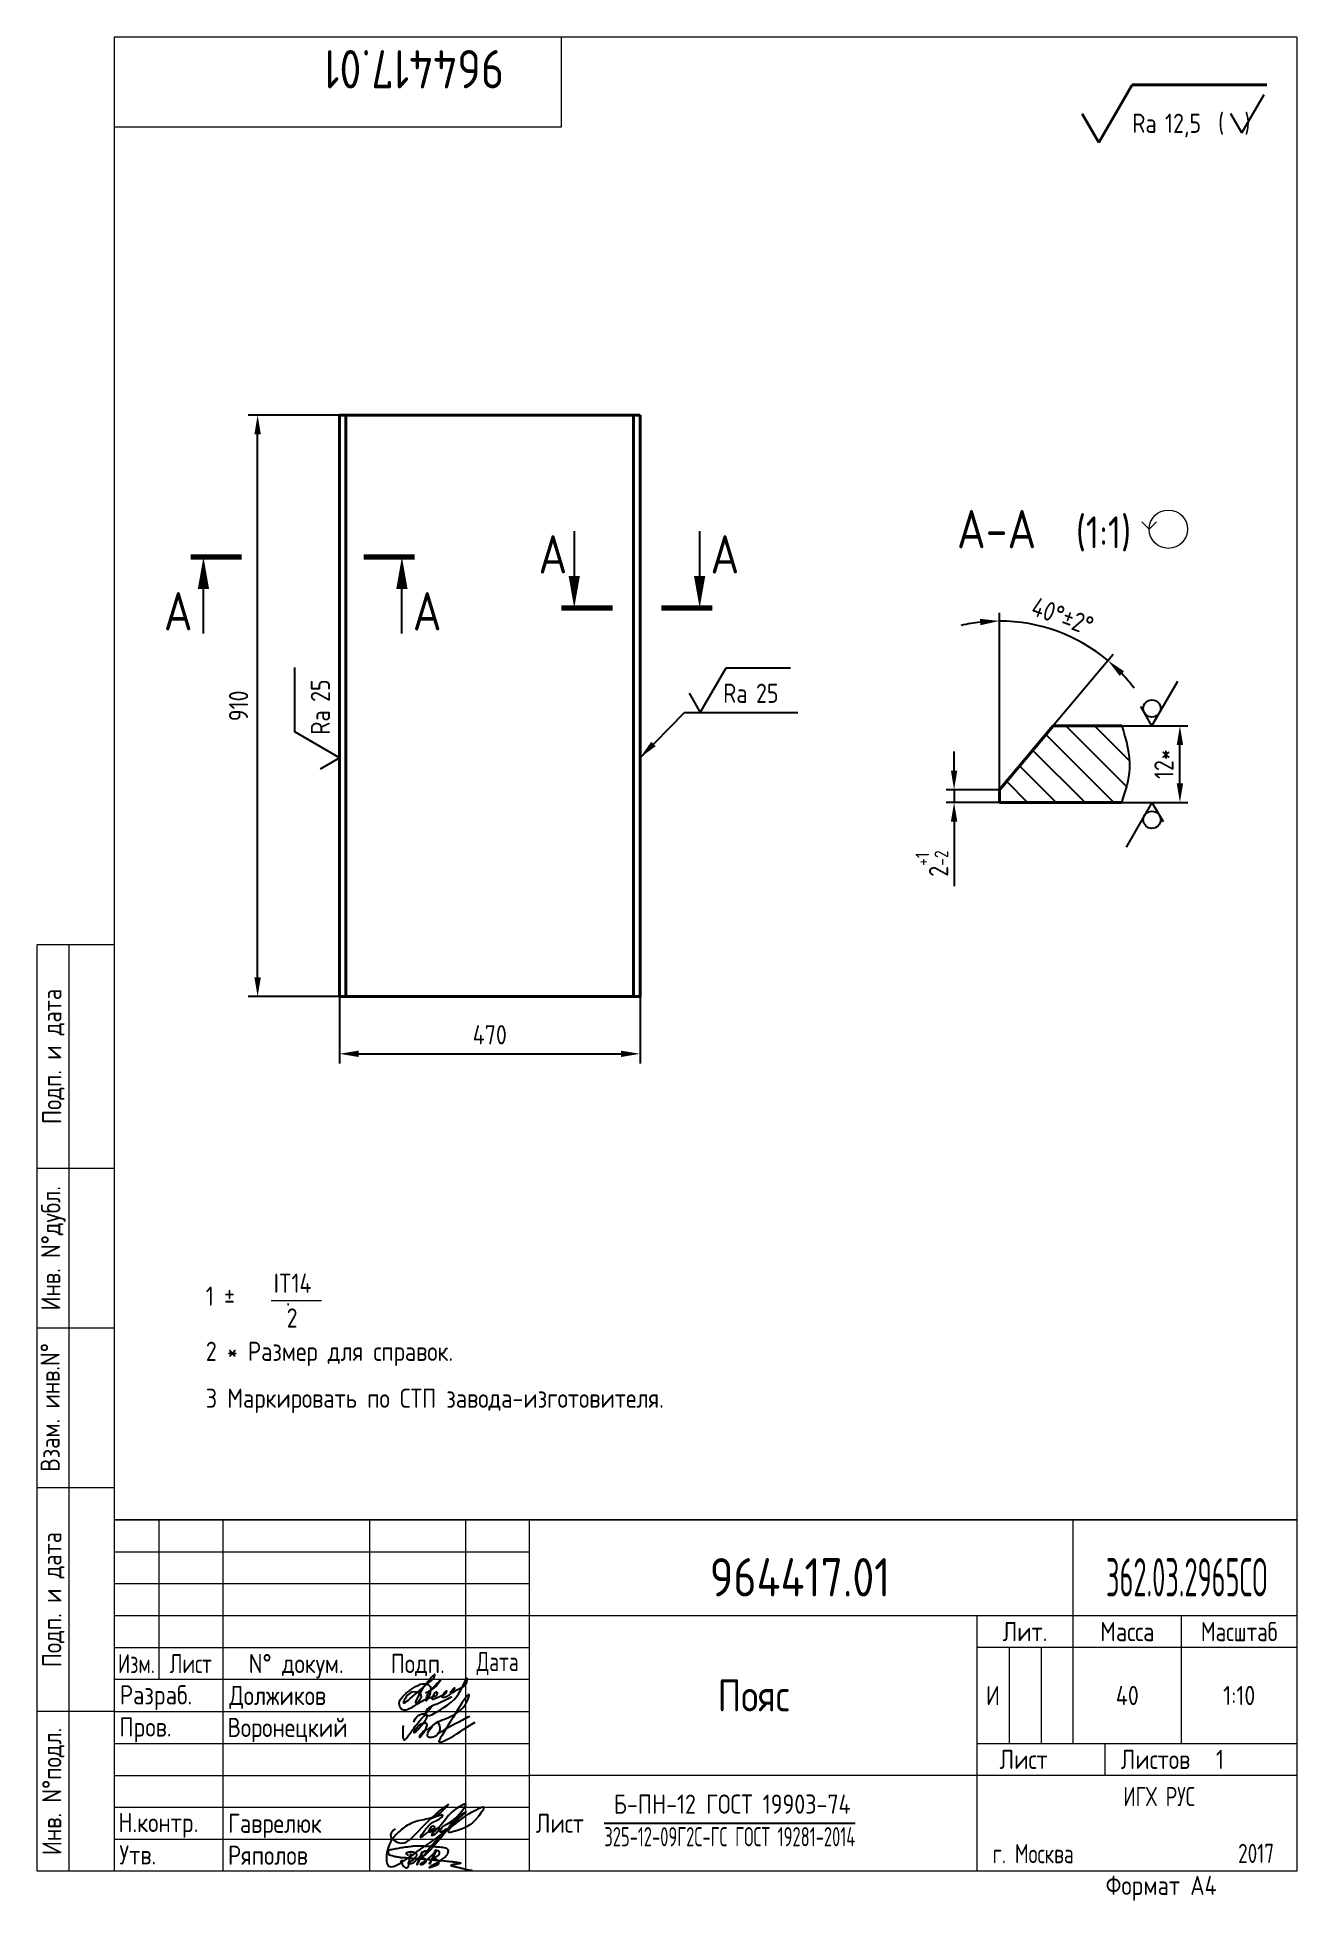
# Paper-space layout 'A4_MCad' of a CAD drawing. Header units: millimetres. Extents: x 12 to 209, y 0 to 292.
# The model-space entities are those that its viewports show. They can reach past a viewport. Long polylines and large blocks are cut down to what shows.
import ezdxf
from ezdxf.enums import TextEntityAlignment as Align

# ---------------------------------------------------------------- set-up
doc = ezdxf.new("R2010")
doc.units = ezdxf.units.MM
for name, color, linetype in [('Bord', 1, 'Continuous'), ('DIM', 7, 'Continuous'), ('HATCH', 2, 'Continuous'), ('Text', 3, 'Continuous'), ('Textb', 6, 'Continuous')]:
    doc.layers.add(name, color=color, linetype=linetype)
doc.layers.add('Cont', color=6, linetype='Continuous', lineweight=40)
doc.layers.get('Defpoints').off()
doc.styles.add('Style1', font='romans.shx', dxfattribs={"width": 0.8})
doc.dimstyles.new('Lin', dxfattribs={"dimtxt": 3, "dimasz": 3, "dimexe": 1.25, "dimexo": 0, "dimgap": 1, "dimtad": 1, "dimdec": 3, "dimtxsty": 'Style1', "dimcen": 2.5, "dimclrt": 3, "dimadec": 0, "dimazin": 0, "dimtfac": 1, "dimtdec": 3, "dimtmove": 0, "dimatfit": 3, "dimldrblk": 'DOT', "dimfxl": 1, "dimarcsym": 0})
doc.dimstyles.new('LIN10', dxfattribs={"dimscale": 10, "dimtxt": 3, "dimasz": 3, "dimexe": 1.5, "dimexo": 0, "dimgap": 1.48, "dimtad": 1, "dimdec": 0, "dimdsep": 46, "dimtxsty": 'Style1', "dimcen": 0, "dimdle": 2, "dimclrd": 256, "dimclrt": 3, "dimadec": 0, "dimazin": 0, "dimtfac": 0.666667, "dimtdec": 0, "dimtmove": 0, "dimatfit": 3, "dimfxl": 1, "dimtvp": 0.833333, "dimtolj": 1, "dimtzin": 0, "dimarcsym": 0})

# ---------------------------------------------------------------- blocks, each defined once
blk = doc.blocks.new('A4')
at = {"layer": 'Bord', "lineweight": 18}
for p, q in [((20, 55), (85, 55)), ((20, 50), (85, 50)), ((20, 45), (85, 45)), ((160, 40), (160, 25)), ((165, 40), (165, 25)), ((20, 30), (85, 30)), ((20, 25), (85, 25)), ((20, 20), (85, 20)), ((20, 15), (85, 15)), ((20, 10), (85, 10))]:
    blk.add_line(p, q, dxfattribs=at)
at = {"layer": 'Cont', "lineweight": 18}
for p, q in [((205, 292), (20, 292)), ((20, 292), (20, 5)), ((90, 278), (90, 292)), ((205, 292), (205, 5)), ((20, 278), (90, 278)), ((8, 5), (8, 150)), ((8, 150), (20, 150)), ((13, 5), (13, 150)), ((8, 115), (20, 115)), ((20, 90), (8, 90)), ((20, 65), (8, 65)), ((205, 60), (20, 60)), ((20, 60), (205, 60)), ((27, 60), (27, 35)), ((37, 60), (37, 5)), ((60, 5), (60, 60)), ((75, 60), (75, 5)), ((85, 5), (85, 60)), ((170, 60), (170, 25)), ((85, 45), (205, 45)), ((155, 5), (155, 45)), ((187, 25), (187, 45)), ((20, 40), (85, 40)), ((205, 40), (155, 40)), ((85, 35), (20, 35)), ((20, 30), (8, 30)), ((155, 25), (205, 25)), ((175, 25), (175, 20)), ((205, 20), (85, 20)), ((20, 5), (8, 5)), ((205, 5), (20, 5))]:
    blk.add_line(p, q, dxfattribs=at)
at = {"layer": 'Text', "lineweight": 18, "style": 'Style1', "width": 0.8}
for s, p in [('Подп. и дата', (10.5, 132.5)), ('Инв. N%%dдубл.', (10.5, 102.5)), ('Взам. инв.N%%d ', (10, 78.38)), ('Подп. и дата', (10.5, 47.5)), ('Инв. N%%dподл.', (10.5, 17.5))]:
    blk.add_text(s, height=3, rotation=90, dxfattribs=at).set_placement(p, align=Align.MIDDLE)
at = {"layer": 'Text', "lineweight": 18, "style": 'Style1'}
for s, width, p in [('Лит.', 0.8, (162.5, 42.5)), ('Масса', 0.8, (178.5, 42.5)), ('Масштаб', 0.75, (196, 42.5)), ('Изм.', 0.7, (23.5, 37.5)), ('Лист', 0.7, (32, 37.5)), ('N%%d докум.', 0.8, (48.5, 37.5)), ('Подп.', 0.8, (67.5, 37.5)), ('Лист', 0.8, (162.27, 22.5)), ('Листов', 0.8, (182.9, 22.5))]:
    blk.add_text(s, height=3, dxfattribs=dict(at, width=width)).set_placement(p, align=Align.MIDDLE_CENTER)
at = {"layer": 'Text', "lineweight": 18, "style": 'Style1', "width": 0.7}
for s, p in [('Дата', (80, 37.5)), ('ИГХ РУС', (183.49, 16.69))]:
    blk.add_text(s, height=3, dxfattribs=at).set_placement(p, align=Align.MIDDLE)
at = {"layer": 'Text', "lineweight": 18, "style": 'Style1'}
for s, width, p in [('Разpаб.', 0.8, (20.92, 31.1)), ('Пpов.', 0.8, (20.84, 26.08)), ('Н.контp.', 0.8, (20.67, 11.13)), ('Утв.', 0.8, (20.84, 6.06)), ('г. Москва', 0.7, (157.44, 6.25)), ('Фоpмат А4', 0.8, (175.11, 1.29))]:
    blk.add_text(s, height=3, dxfattribs=dict(at, width=width)).set_placement(p)
for tag, p, width in [('ФИО', (39, 31), 0.8), ('ФИО', (39, 26), 0.8), ('ГОСТ_СОРТАМЕНТА', (98.19, 14), 0.8), ('ФИО', (39, 11), 0.8), ('ФИО', (39, 6), 0.8), ('200', (192.85, 6.29), 0.7)]:
    blk.add_attdef(tag, p, '', height=3, dxfattribs=dict(at, width=width))
at = {"layer": 'Text', "lineweight": 18, "style": 'Style1', "width": 0.8}
for tag, p in [('И', (157.49, 32.5)), ('700', (178.5, 32.5)), ('1:20', (196, 32.5))]:
    blk.add_attdef(tag, text='', height=3, dxfattribs=at).set_placement(p, align=Align.MIDDLE)
blk.add_attdef('Сборочный_чертеж', text='', height=3, dxfattribs=at).set_placement((120, 21.3), align=Align.CENTER)
for tag, p in [('1', (171.12, 22.5)), ('2', (193, 22.5))]:
    blk.add_attdef(tag, text='', height=3, dxfattribs=at).set_placement(p, align=Align.MIDDLE_CENTER)
blk.add_attdef('ЛИСТ', text='', height=3, dxfattribs=at).set_placement((85.99, 12.5), align=Align.MIDDLE_LEFT)
at = {"layer": 'Text', "lineweight": 18, "style": 'Style1', "width": 0.7}
blk.add_attdef('%%OГОСТ_ТЕХ._ТРЕБОВАНИЙ', text='', height=3, dxfattribs=at).set_placement((98.19, 8), align=Align.BOTTOM_LEFT)
at = {"layer": 'Textb', "lineweight": 18, "style": 'Style1', "width": 0.8}
blk.add_attdef('1234567', (81, 290), '', height=6, rotation=180, dxfattribs=at)
blk.add_attdef('1234567', (123.4, 48), '', height=6, dxfattribs=at)
for tag, height, p in [('123ХЯ', 6, (183.62, 48)), ('НАИМЕНОВАНИЕ', 5, (120, 30))]:
    blk.add_attdef(tag, text='', height=height, dxfattribs=at).set_placement(p, align=Align.CENTER)
blk = doc.blocks.new('A$C314368CF')
at = {"layer": 'Text'}
for q in [(7.18, 6), (1.98, 3)]:
    blk.add_line((3.72, 0), q, dxfattribs=at)
at = {"layer": 'Text', "style": 'Style1', "width": 0.8}
blk.add_text('(  )', height=3, dxfattribs=at).set_placement((0, 0))
blk = doc.blocks.new('sherISO_18')
at = {"layer": 'Cont'}
for p, q in [((-30.94, -16.46), (-25.74, -7.46)), ((-25.74, -7.46), (-4.67, -7.46)), ((-30.94, -16.46), (-33.54, -11.96))]:
    blk.add_line(p, q, dxfattribs=at)
blk.add_blockref('A$C314368CF', (-12.3, -14.96))
at = {"layer": 'Textb', "style": 'Style1', "width": 0.8}
blk.add_text('Ra', height=3, dxfattribs=at).set_placement((-25.74, -14.96))
blk.add_attdef('12,5', (-20.6, -14.96), '', height=3, dxfattribs=at)
blk = doc.blocks.new('A$C63F45750')
at = {"layer": 'Text'}
for points, knots in [([(3.17, 2.37), (3.12, 2.38), (3.04, 2.41), (2.94, 2.5), (2.85, 2.57), (2.79, 2.69), (2.87, 2.77), (2.99, 2.84), (3.16, 2.89), (3.36, 2.93), (3.6, 2.95), (3.82, 2.92), (4.05, 2.87), (4.25, 2.78), (4.45, 2.63), (4.46, 2.42), (4.38, 2.26), (4.28, 2.1), (4.17, 1.94), (4.03, 1.78), (3.89, 1.62), (3.75, 1.52), (3.63, 1.43), (3.49, 1.36), (3.35, 1.3), (3.24, 1.25), (3.16, 1.21), (3.12, 1.15), (3.19, 1.1), (3.27, 1.09), (3.4, 1.07), (3.55, 1.07), (3.72, 1.12), (3.92, 1.19), (4.1, 1.34), (4.26, 1.51), (4.44, 1.65), (4.59, 1.81), (4.74, 1.93), (4.84, 2.04), (4.93, 2.14), (5.07, 2.29), (5.19, 2.53), (5.28, 2.68), (5.35, 2.96), (5.23, 2.66), (5.2, 2.44), (5.04, 2.09), (4.95, 1.81), (4.86, 1.57), (4.75, 1.31), (4.67, 1.12), (4.46, 0.78), (4.62, 1.17), (4.71, 1.45), (4.88, 1.74), (5.01, 2), (5.08, 2.19), (5.19, 2.4), (5.32, 2.58), (5.4, 2.75), (5.52, 2.89), (5.65, 3.04), (5.85, 3.1), (6.02, 3.03), (6.08, 2.87), (6.03, 2.7), (5.9, 2.51), (5.7, 2.37), (5.55, 2.23), (5.4, 2.17), (5.31, 2.12), (5.12, 2.09), (5.35, 2.07), (5.48, 2), (5.64, 1.93), (5.75, 1.8), (5.85, 1.67), (5.89, 1.54), (5.89, 1.37), (5.8, 1.2), (5.63, 1.06), (5.41, 0.94), (5.23, 0.86), (5.02, 0.92), (5.13, 1.1), (5.28, 1.16), (5.44, 1.27), (5.61, 1.36), (5.74, 1.46), (5.86, 1.53), (5.95, 1.61), (6.05, 1.69), (6.15, 1.77), (6.28, 1.87), (6.46, 2.02), (6.65, 2.19), (6.83, 2.37), (6.98, 2.49), (7.11, 2.61), (7.2, 2.74), (7.32, 2.84), (7.42, 2.97), (7.48, 3.08), (7.48, 3.27), (7.34, 3.08), (7.28, 2.94), (7.18, 2.69), (7.1, 2.46), (7, 2.22), (6.93, 1.98), (6.83, 1.78), (6.73, 1.55), (6.67, 1.34), (6.6, 1.14), (6.56, 1.03), (6.39, 0.99), (6.62, 1.33), (6.75, 1.54), (6.93, 1.87), (7.05, 2.08), (7.18, 2.32), (7.33, 2.6), (7.47, 2.89), (7.6, 3.07), (7.79, 3.18), (7.95, 3.01), (8, 2.81), (7.99, 2.62), (7.94, 2.46), (7.83, 2.33), (7.69, 2.22), (7.53, 2.11), (7.37, 2.03), (7.21, 1.99), (7.11, 1.97), (6.89, 1.98), (7.07, 1.94), (7.15, 1.9), (7.27, 1.88), (7.39, 1.84), (7.52, 1.81), (7.62, 1.72), (7.7, 1.62), (7.78, 1.51), (7.83, 1.39), (7.87, 1.26), (7.88, 1.13), (7.86, 0.99), (7.75, 0.88), (7.6, 0.77), (7.4, 0.73), (7.19, 0.66), (6.97, 0.55), (6.71, 0.48), (6.57, 0.44), (6.42, 0.42), (6.52, 0.58), (6.61, 0.64), (6.81, 0.78), (7.06, 0.89), (7.33, 1.04), (7.55, 1.16), (7.7, 1.24), (7.84, 1.32), (7.99, 1.43), (8.21, 1.58), (8.48, 1.76), (8.74, 1.95), (8.97, 2.12), (9.1, 2.29), (9.23, 2.44), (9.3, 2.6), (9.37, 2.74), (9.42, 2.92), (9.45, 3.13), (9.21, 3.48), (8.67, 3.59), (8.09, 3.63), (7.57, 3.66), (7.06, 3.74), (6.57, 3.75), (6.09, 3.74), (5.67, 3.78), (5.28, 3.78), (4.96, 3.81), (4.65, 3.83), (4.31, 3.82), (3.97, 3.79), (3.61, 3.74), (3.22, 3.67), (2.86, 3.66), (2.53, 3.61), (2.18, 3.52), (1.78, 3.54), (1.38, 3.37), (0.96, 3.35), (0.58, 3.24), (0.25, 3.19), (0.03, 3.06), (-0.03, 2.83), (0.02, 2.6), (0.26, 2.38), (0.59, 2.33), (1, 2.2), (1.48, 2.15), (1.93, 2.05), (2.35, 2.02), (2.72, 2.01), (3.11, 1.94), (3.68, 1.94), (4.25, 1.83), (4.91, 1.87), (5.53, 1.76), (6.13, 1.72), (6.73, 1.71), (7.32, 1.62), (7.99, 1.55), (8.64, 1.54), (9.16, 1.46), (9.61, 1.42), (10.03, 1.4), (10.41, 1.32), (10.73, 1.29), (11.01, 1.24), (11.18, 1.23), (11.42, 1.14), (11.18, 1.06), (11.01, 1.03), (10.71, 0.98), (10.37, 0.92), (10.1, 0.91), (9.65, 0.75), (10.22, 0.67), (10.54, 0.59), (11.08, 0.47), (11.61, 0.35), (12.17, 0.15), (12.64, 0.08), (12.98, 0.03), (13.11, 0.01), (13.18, 0)], [0, 0, 0, 0, 0.153866, 0.270441, 0.388867, 0.510533, 0.592156, 0.71333, 0.90842, 1.11344, 1.349254, 1.61246, 1.782219, 2.047249, 2.291879, 2.451528, 2.651081, 2.806158, 3.017979, 3.227348, 3.462381, 3.633009, 3.75766, 3.920516, 4.080796, 4.214529, 4.291786, 4.349969, 4.397594, 4.50822, 4.594826, 4.799244, 4.954392, 5.128468, 5.437537, 5.632649, 5.842485, 6.094987, 6.293219, 6.410959, 6.551192, 6.687808, 7.022147, 7.294342, 7.425356, 7.52079, 7.946481, 8.313051, 8.59833, 8.833695, 9.090496, 9.427695, 9.601191, 9.883219, 10.093306, 10.673943, 10.798776, 10.974628, 11.287247, 11.486184, 11.648652, 11.848902, 12.027194, 12.25348, 12.40059, 12.537783, 12.716293, 12.91523, 13.208551, 13.438489, 13.549668, 13.67779, 13.77127, 13.930001, 14.029091, 14.272112, 14.434836, 14.547084, 14.739051, 14.830983, 15.061241, 15.268922, 15.500489, 15.788979, 15.879568, 16.024283, 16.221854, 16.418714, 16.593102, 16.783247, 16.91018, 17.018213, 17.135263, 17.278205, 17.430482, 17.620087, 17.979626, 18.191789, 18.388716, 18.565718, 18.714854, 18.857929, 19.039974, 19.171375, 19.283034, 19.400085, 19.618058, 19.882245, 20.150781, 20.377854, 20.649532, 20.89723, 21.042543, 21.40016, 21.557817, 21.667145, 21.752781, 21.926256, 22.412297, 22.813145, 22.961412, 23.171289, 23.607257, 23.940428, 24.110007, 24.291214, 24.48084, 24.697609, 24.904078, 25.034245, 25.218018, 25.407651, 25.573473, 25.787447, 25.930292, 26.051316, 26.18846, 26.285312, 26.406799, 26.52425, 26.630463, 26.793722, 26.898606, 27.029313, 27.171012, 27.314101, 27.419918, 27.580557, 27.709367, 27.829268, 28.024364, 28.266961, 28.41242, 28.705761, 28.989137, 29.187748, 29.233768, 29.332802, 29.529535, 29.667094, 30.039923, 30.332117, 30.61061, 30.769982, 30.856778, 31.109923, 31.313488, 31.656425, 32.066331, 32.296628, 32.49714, 32.710276, 32.891468, 33.014834, 33.177747, 33.444503, 33.618009, 34.409008, 34.914636, 35.419802, 35.95397, 36.458179, 36.88069, 37.388403, 37.738353, 38.034261, 38.353468, 38.693154, 39.037638, 39.391136, 39.787481, 40.203773, 40.488977, 40.784975, 41.26625, 41.668005, 42.070065, 42.499388, 42.869834, 43.079573, 43.213439, 43.554591, 43.717296, 44.153724, 44.506336, 45.019111, 45.587859, 45.90191, 46.270392, 46.703958, 47.093115, 47.952647, 48.44014, 49.079253, 49.808223, 50.268654, 50.851051, 51.604831, 52.298429, 52.776925, 53.1907, 53.661988, 54.042386, 54.348524, 54.616841, 54.853814, 54.983777, 55.126096, 55.333328, 55.613101, 56.008732, 56.315809, 56.59982, 56.87931, 57.399251, 57.889617, 58.432507, 59.066698, 59.660314, 59.862668, 60.07277, 60.07277, 60.07277, 60.07277]), ([(2.31, 1.53), (2.26, 1.52), (2.17, 1.51), (2.06, 1.48), (1.93, 1.38), (2.07, 1.25), (2.14, 1.11), (2.26, 0.93), (2.39, 0.72), (2.57, 0.54), (2.71, 0.44), (2.86, 0.4), (3.02, 0.43), (3.14, 0.54), (3.21, 0.79), (3.25, 1.07), (3.31, 1.4), (3.35, 1.67), (3.38, 1.92), (3.47, 2.19), (3.5, 2.43), (3.54, 2.59), (3.56, 2.64)], [0, 0, 0, 0, 0.15847, 0.269731, 0.363591, 0.555514, 0.688037, 0.848606, 1.204359, 1.433632, 1.58673, 1.729549, 1.880686, 2.057874, 2.19169, 2.63505, 2.928153, 3.184121, 3.441863, 3.696117, 4.025873, 4.178055, 4.178055, 4.178055, 4.178055])]:
    blk.add_open_spline(points, degree=3, knots=knots, dxfattribs=at)
blk = doc.blocks.new('*D10')
at = {"layer": 'DIM', "color": 0, "lineweight": -2, "transparency": 16777216}
for p, q in [((-81.59, -149.7), (-81.59, -146.7)), ((-74.51, -152.7), (-82.84, -152.7)), ((-81.59, -152.7), (-81.59, -154.7)), ((-74.51, -154.7), (-82.84, -154.7)), ((-81.59, -157.7), (-81.59, -167.8))]:
    blk.add_line(p, q, dxfattribs=at)
at = {"layer": 'DIM', "color": 0, "transparency": 16777216}
for points in [[(-82.09, -149.7), (-81.09, -149.7), (-81.59, -152.7)], [(-82.09, -157.7), (-81.09, -157.7), (-81.59, -154.7)]]:
    blk.add_solid(points, dxfattribs=at)
at = {"layer": 'DIM', "color": 3, "transparency": 16777216, "insert": (-85.07, -164.25), "char_height": 3, "attachment_point": 5, "rotation": 90, "style": 'Style1'}
blk.add_mtext('2{}{\\H0.71x;\\C3;\\S+1^ -2;}', dxfattribs=at)
blk = doc.blocks.new('_Dot')
at = {"color": 0, "linetype": 'ByBlock', "lineweight": -2}
blk.add_line((-0.5, 0), (-1, 0), dxfattribs=at)
at = {"color": 0, "linetype": 'ByBlock', "const_width": 0.5}
blk.add_lwpolyline([(-0.25, 0, 1), (0.25, 0, 1)], format="xyb", close=True, dxfattribs=at)
blk = doc.blocks.new('*D11')
at = {"layer": 'DIM', "color": 0, "lineweight": -2, "transparency": 16777216}
for p, q in [((-56.26, -142.7), (-45.02, -142.7)), ((-46.27, -151.7), (-46.27, -145.7)), ((-56.26, -154.7), (-45.02, -154.7))]:
    blk.add_line(p, q, dxfattribs=at)
at = {"layer": 'DIM', "color": 0, "transparency": 16777216}
for points in [[(-46.77, -145.7), (-45.77, -145.7), (-46.27, -142.7)], [(-46.77, -151.7), (-45.77, -151.7), (-46.27, -154.7)]]:
    blk.add_solid(points, dxfattribs=at)
at = {"layer": 'DIM', "color": 3, "transparency": 16777216, "insert": (-48.77, -148.7), "char_height": 3, "attachment_point": 5, "rotation": 90, "style": 'Style1'}
blk.add_mtext('12*', dxfattribs=at)
blk = doc.blocks.new('*D12')
at = {"layer": 'DIM', "color": 0, "lineweight": -2, "transparency": 16777216}
for p, q in [((-74.51, -152.7), (-74.51, -125.04)), ((-66.12, -142.7), (-56.73, -131.51))]:
    blk.add_line(p, q, dxfattribs=at)
for start, end in [(96.5133, 103.0265), (50, 90), (36.9735, 43.4867)]:
    blk.add_arc((-74.51, -152.7), 26.4, start, end, dxfattribs=at)
at = {"layer": 'DIM', "color": 0, "transparency": 16777216}
for points in [[(-77.53, -125.96), (-77.48, -126.96), (-74.51, -126.29)], [(-55.69, -134.89), (-55.01, -134.16), (-57.54, -132.47)]]:
    blk.add_solid(points, dxfattribs=at)
at = {"layer": 'DIM', "color": 3, "transparency": 16777216, "insert": (-64.62, -125.54), "char_height": 3, "attachment_point": 5, "rotation": 340, "style": 'Style1'}
blk.add_mtext('40°%%p2%%d', dxfattribs=at)
blk = doc.blocks.new('1')
at = {"layer": 'Cont', "lineweight": 18}
for q in [(0.14, 4.02), (2.4, 4.02)]:
    blk.add_line((1.27, 2.88), q, dxfattribs=at)
blk.add_circle((4.27, 2.88), 3, dxfattribs=at)
blk = doc.blocks.new('ZNAK04')
at = {"layer": 'DIM', "color": 2, "lineweight": 18}
blk.add_blockref('1', (30.27, 0.21), dxfattribs=at)
at = {"layer": 'Textb', "style": 'Style1', "width": 0.8}
for tag, height, p in [('А-А', 6, (13.88, 0.1)), ('SC', 5, (28.73, 0.1))]:
    blk.add_attdef(tag, text='', height=height, dxfattribs=at).set_placement(p, align=Align.RIGHT)
blk.add_attdef('45%%D(1)', (38.24, 0.1), '', height=5, dxfattribs=at)
blk = doc.blocks.new('*D26')
at = {"layer": 'DIM', "color": 0, "lineweight": -2, "transparency": 16777216}
for p, q in [((520.36, -94.45), (520.36, -199)), ((990.36, -94.45), (990.36, -199))]:
    blk.add_line(p, q, dxfattribs=at)
at = {"layer": 'DIM', "lineweight": -2, "transparency": 16777216}
blk.add_line((550.36, -184), (960.36, -184), dxfattribs=at)
at = {"layer": 'DIM', "transparency": 16777216}
for points in [[(550.36, -179), (550.36, -189), (520.36, -184)], [(960.36, -179), (960.36, -189), (990.36, -184)]]:
    blk.add_solid(points, dxfattribs=at)
at = {"layer": 'DIM', "color": 3, "transparency": 16777216, "insert": (755.36, -154.2), "char_height": 30, "attachment_point": 5, "style": 'Style1'}
blk.add_mtext('\\A1;470', dxfattribs=at)
blk = doc.blocks.new('*D27')
at = {"layer": 'DIM', "color": 0, "lineweight": -2, "transparency": 16777216}
for p, q in [((520.36, 815.55), (377.2, 815.55)), ((520.36, -94.45), (377.2, -94.45))]:
    blk.add_line(p, q, dxfattribs=at)
at = {"layer": 'DIM', "lineweight": -2, "transparency": 16777216}
blk.add_line((392.2, -64.45), (392.2, 785.55), dxfattribs=at)
at = {"layer": 'DIM', "transparency": 16777216}
for points in [[(387.2, 785.55), (397.2, 785.55), (392.2, 815.55)], [(387.2, -64.45), (397.2, -64.45), (392.2, -94.45)]]:
    blk.add_solid(points, dxfattribs=at)
at = {"layer": 'DIM', "color": 3, "transparency": 16777216, "insert": (362.4, 360.55), "char_height": 30, "attachment_point": 5, "rotation": 90, "style": 'Style1'}
blk.add_mtext('\\A1;910', dxfattribs=at)
blk = doc.blocks.new('sherISO_03')
at = {"layer": 'Text'}
blk.add_line((4.041, 7), (14.122, 7), dxfattribs=at)
blk.add_lwpolyline([(-1.732, 3), (0, 0), (4.041, 7)], dxfattribs=at)
at = {"layer": 'Text', "style": 'Style1', "width": 0.8}
blk.add_text('Ra', height=3, dxfattribs=at).set_placement((3.584, 1.5))
blk.add_attdef('6,3', (8.727, 1.5), '', height=3, dxfattribs=at)
blk = doc.blocks.new('razrez05')
at = {"layer": 'Text'}
blk.add_lwpolyline([(0, 0, 0, 1.76, 0), (0, -5, 1.76, 1.76, 0)], format="xyseb", dxfattribs=at)
at = {"layer": 'Text', "const_width": 0.8}
blk.add_lwpolyline([(-1.997, 0), (6.003, 0)], dxfattribs=at)
at = {"layer": 'Text'}
blk.add_lwpolyline([(0, -12), (0, -5)], dxfattribs=at)
at = {"layer": 'Textb', "style": 'Style1', "width": 0.8}
blk.add_attdef('А', text='', height=6, dxfattribs=at).set_placement((-1.7, -11.499, 39), align=Align.RIGHT)
blk = doc.blocks.new('razrez06')
at = {"layer": 'Text'}
blk.add_lwpolyline([(0, 0, 0, 1.76, 0), (0, -5, 1.76, 1.76, 0)], format="xyseb", dxfattribs=at)
at = {"layer": 'Text', "const_width": 0.8}
blk.add_lwpolyline([(1.997, 0), (-6.003, 0)], dxfattribs=at)
at = {"layer": 'Text'}
blk.add_lwpolyline([(0, -12), (0, -5)], dxfattribs=at)
at = {"layer": 'Textb', "style": 'Style1', "width": 0.8}
blk.add_attdef('А', (1.7, -11.5), '', height=6, dxfattribs=at)
blk = doc.blocks.new('razrez07')
at = {"layer": 'Text'}
blk.add_lwpolyline([(0, 12), (0, 5)], dxfattribs=at)
blk.add_lwpolyline([(0, 0, 0, 1.76, 0), (0, 5, 1.76, 1.76, 0)], format="xyseb", dxfattribs=at)
at = {"layer": 'Text', "const_width": 0.8}
blk.add_lwpolyline([(-1.997, 0), (6.003, 0)], dxfattribs=at)
at = {"layer": 'Textb', "style": 'Style1', "width": 0.8}
blk.add_attdef('А', (-5.586, 5.4), '', height=6, dxfattribs=at)
blk = doc.blocks.new('razrez08')
at = {"layer": 'Text'}
blk.add_lwpolyline([(0, 12), (0, 5)], dxfattribs=at)
blk.add_lwpolyline([(0, 0, 0, 1.76, 0), (0, 5, 1.76, 1.76, 0)], format="xyseb", dxfattribs=at)
at = {"layer": 'Text', "const_width": 0.8}
blk.add_lwpolyline([(1.997, 0), (-6.003, 0)], dxfattribs=at)
at = {"layer": 'Textb', "style": 'Style1', "width": 0.8}
blk.add_attdef('А', (1.7, 5.4), '', height=6, dxfattribs=at)
blk = doc.blocks.new('sherISO_09')
at = {"layer": 'Text'}
for q in [(4.04, 7), (-1.73, 3)]:
    blk.add_line((0, 0), q, dxfattribs=at)
blk.add_circle((0, 2.71), 1.35, dxfattribs=at)

msp = doc.modelspace()

# ---------------------------------------------------------------- hatches: boundary and pattern name
at = {"layer": 'HATCH'}
h = msp.add_hatch(dxfattribs=at)
h.set_pattern_fill('ANSI31', color=256, angle=90)
h.set_pattern_definition([(135, (-220.3, 0), (-2.245064, -2.245064), [])])
edge = h.paths.add_edge_path()
edge.add_line((-66.1173, -142.6965), (-74.5083, -152.6965))
edge.add_line((-74.5083, -152.6965), (-74.5083, -154.6965))
edge.add_line((-74.5083, -154.6965), (-55.4184, -154.6965))
edge.add_spline(control_points=[(-55.4184, -154.6965), (-54.82, -152.9212), (-53.4839, -148.9572), (-54.6889, -144.9236), (-55.3542, -142.6965)], knot_values=[0, 0, 0, 0, 5.49264965, 12.26358991, 12.26358991, 12.26358991, 12.26358991], degree=3, periodic=0)
edge.add_line((-55.3542, -142.6965), (-66.1173, -142.6965))

# ---------------------------------------------------------------- linework, layer by layer
at = {"layer": 'Bord'}
msp.add_open_spline([(-55.3542, -142.6965), (-54.6889, -144.9236), (-53.4839, -148.9572), (-54.82, -152.9212), (-55.4184, -154.6965)], degree=3, knots=[0, 0, 0, 0, 6.77094026, 12.26358991, 12.26358991, 12.26358991, 12.26358991], dxfattribs=at)
at = {"layer": 'Cont'}
for p, q in [((990.3645, 815.5483), (520.3645, 815.5483)), ((520.3645, 815.5483), (520.3645, -94.4517)), ((530.3645, 815.5483), (530.3645, -94.4517)), ((980.3645, 815.5483), (980.3645, -94.4517)), ((990.3645, 815.5483), (990.3645, -94.4517)), ((990.3645, -94.4517), (520.3645, -94.4517)), ((-74.5083, -152.6965), (-66.1173, -142.6965)), ((-66.1173, -142.6965), (-55.3542, -142.6965)), ((-74.5083, -154.6965), (-74.5083, -152.6965)), ((-74.5083, -154.6965), (-55.4184, -154.6965))]:
    msp.add_line(p, q, dxfattribs=at)

# ---------------------------------------------------------------- block references
ref = msp.add_blockref('ZNAK04', (-82.619, -115.021), dxfattribs=at)
ref.add_attrib('А-А', 'А-А', dxfattribs={"layer": 'Textb', "height": 6, "style": 'Style1', "width": 0.8}).set_placement((-68.7397, -114.9211), align=Align.RIGHT)
ref.add_attrib('SC', '(1:1)', dxfattribs={"layer": 'Textb', "height": 5, "style": 'Style1', "width": 0.8}).set_placement((-53.894, -114.9211), align=Align.RIGHT)
at = {"layer": 'DIM', "xscale": 10, "yscale": 10, "zscale": 10}
for name, p, values in [('razrez07', (887.4606, 513.6692), {'А': 'А'}), ('razrez08', (1083.6126, 513.6692), {'А': 'А'}), ('razrez05', (307.4803, 593.5583), {'А': 'А'}), ('razrez06', (617.9054, 593.5583), {'А': 'А'}), ('sherISO_03', (1084.5198, 350.2029), {'6,3': '25'})]:
    msp.add_blockref(name, p, dxfattribs=at).add_auto_attribs(values)
at = {"layer": 'DIM', "xscale": 10, "yscale": 10, "zscale": 10, "rotation": 90}
msp.add_blockref('sherISO_03', (520.3645, 279.4424), dxfattribs=at).add_auto_attribs({'6,3': '25'})
at = {"layer": 'DIM'}
msp.add_blockref('sherISO_09', (-50.6408, -142.6965), dxfattribs=at)
at = {"layer": 'DIM', "rotation": 180}
msp.add_blockref('sherISO_09', (-50.6408, -154.6965), dxfattribs=at)

# ---------------------------------------------------------------- texts
at = {"layer": 'DIM', "color": 3, "insert": (1236.4702, 365.0029), "char_height": 30, "attachment_point": 7, "style": 'Style1'}
msp.add_mtext('\\A1;', dxfattribs=at)

# ---------------------------------------------------------------- dimensions: what is measured, and where the dimension line sits
at = {"layer": 'DIM'}
dim = msp.add_linear_dim(base=(392.1994, 815.5483), p1=(520.3645, -94.4517), p2=(520.3645, 815.5483), angle=90, dimstyle='LIN10', dxfattribs=at)
dim.commit()
dim.dimension.update_dxf_attribs({"geometry": '*D27', "text_midpoint": (362.3994, 360.5483)})
dim = msp.add_linear_dim(base=(990.3645, -183.9955), p1=(520.3645, -94.4517), p2=(990.3645, -94.4517), dimstyle='LIN10', dxfattribs=at)
dim.commit()
dim.dimension.update_dxf_attribs({"geometry": '*D26', "text_midpoint": (755.3645, -154.1955)})
dim = msp.add_angular_dim_2l(base=(-62.6579, -129.1005), line1=((-74.5083, -154.6965), (-74.5083, -152.6965)), line2=((-74.5083, -152.6965), (-66.1173, -142.6965)), text='<>%%p2%%d', dimstyle='Lin', dxfattribs=at)
dim.commit()
dim.dimension.update_dxf_attribs({"geometry": '*D12', "text_midpoint": (-64.6223, -125.5351)})
dim = msp.add_linear_dim(base=(-46.2676, -142.6965), p1=(-56.2639, -154.6965), p2=(-56.2639, -142.6965), angle=90, text='<>*', dimstyle='Lin', dxfattribs=at)
dim.commit()
dim.dimension.update_dxf_attribs({"geometry": '*D11', "text_midpoint": (-48.7676, -148.6965)})
dim = msp.add_linear_dim(base=(-81.5878, -154.6965), p1=(-74.5083, -152.6965), p2=(-74.5083, -154.6965), angle=90, text='<>{}{\\H0.71x;\\C3;\\S+1^ -2;}', dimstyle='Lin', override={"dimtp": 1, "dimtm": 2, "dimtdec": 3, "dimtzin": 8}, dxfattribs=at)
dim.commit()
dim.dimension.update_dxf_attribs({"geometry": '*D10', "text_midpoint": (-85.0728, -164.2502)})

# ---------------------------------------------------------------- leaders
at = {"layer": 'DIM', "annotation_type": 0, "has_hookline": 1, "hookline_direction": 0}
msp.add_leader([(990.3645, 279.4424), (1059.9245, 350.2029), (1221.6702, 350.2029)], dimstyle='LIN10', dxfattribs=at)

psp = doc.layouts.new('A4_MCad')

# ---------------------------------------------------------------- linework, layer by layer
at = {"layer": 'Cont', "lineweight": 18}
psp.add_line((209.4, 292), (209.4, 5), dxfattribs=at)
at = {"layer": 'Text', "lineweight": 18}
psp.add_line((48.98, 94.31), (56.83, 94.31), dxfattribs=at)
at = {"layer": 'Text'}
for points, knots in [([(77.22, 32.31), (76.46, 31.89), (75.15, 31.17), (73.27, 30.58), (72.95, 28.65), (77.88, 31.75), (78.21, 32.36), (79.62, 35.39), (79.59, 33.95), (78.71, 33.83), (76.52, 32.35), (77.83, 34.11), (77.3, 32.59), (74.78, 31.48), (76.66, 33.66), (76.12, 32.46), (75.39, 32.49), (73.53, 31.24), (74.87, 33.51), (74.98, 32.41), (73.08, 31.97), (71.81, 31.14), (69.66, 29.78), (68.61, 31.52), (70.12, 32.94), (71.52, 33.9), (72.8, 34.54), (73.77, 34.12), (74.18, 33.13), (72.87, 30.82), (73.57, 33.1), (74.18, 33.56), (75.82, 35.37), (74.83, 33.92), (74.1, 33.38), (73.3, 32.98), (73.05, 32.86)], [0, 0, 0, 0, 2.703743, 4.672825, 5.02799, 7.955933, 13.437489, 13.883188, 14.189441, 16.413959, 17.478513, 18.47964, 18.959294, 20.910841, 22.003091, 22.470554, 23.533771, 24.710748, 26.01626, 26.201331, 27.488187, 30.382065, 32.258784, 33.069724, 35.439902, 37.010787, 38.612861, 39.32109, 39.818865, 41.83144, 42.782113, 44.494961, 45.867914, 46.467245, 48.290622, 49.101188, 49.101188, 49.101188, 49.101188]), ([(71.57, 31.53), (71.99, 32.45), (72.53, 33.63), (74.8, 36.2), (74.35, 35.03), (72.84, 34), (68.64, 29.89), (70.29, 32.63), (71.27, 33.32), (72.83, 32.63), (72.19, 31.82), (71.67, 31.13), (71.51, 31.4), (71.55, 31.48), (71.57, 31.53)], [0, 0, 0, 0, 4.062617, 5.226919, 5.800291, 6.663227, 11.774431, 12.938639, 14.11351, 15.354081, 16.396133, 16.918576, 17.03251, 17.182794, 17.182794, 17.182794, 17.182794]), ([(71.3, 28.34), (71.46, 28.72), (71.78, 29.47), (74.28, 30.02), (72.48, 27.58), (70.96, 26.24), (72.01, 28.24), (74.15, 28.31), (71.68, 25.01), (72.74, 27.22), (73.91, 27.12), (74.88, 28.62), (75.72, 27.24), (74.89, 25.9), (72.85, 25.9), (74.43, 28.3), (76.84, 28.97), (79.21, 30.26), (80.7, 34.69), (76.92, 28.16), (74.26, 24.02), (77.72, 26.28), (80.87, 28.34)], [0, 0, 0, 0, 1.213353, 2.399709, 5.497648, 5.861317, 7.611627, 8.43806, 10.837371, 11.583123, 13.461301, 14.534506, 15.162086, 17.217848, 17.944717, 20.123775, 21.948027, 26.460707, 27.144718, 34.52243, 35.159468, 41.304292, 41.304292, 41.304292, 41.304292]), ([(69.62, 27.78), (69.57, 27.33), (69.51, 26.67), (69.67, 25.13), (71, 27.03), (72.13, 28.45), (73.51, 30.07), (74.32, 31.01)], [0, 0, 0, 0, 1.523947, 2.237958, 3.351836, 5.856423, 9.374056, 9.374056, 9.374056, 9.374056]), ([(80.04, 29.23), (79.28, 28.84), (77.56, 27.97), (75.89, 27.01), (74.97, 26.48)], [0, 0, 0, 0, 2.587978, 5.77327, 5.77327, 5.77327, 5.77327]), ([(68.36, 11.64), (68.02, 11.33), (67.14, 10.53), (69.53, 8.67), (72.66, 11.92), (74.15, 13.54), (77.04, 15.76), (75.14, 13.68), (73.73, 13.16), (71.04, 12.77), (68.73, 11.11), (67, 9.07), (66.85, 4.55), (73.01, 8.92), (76.76, 11.52), (80.04, 14.23), (82.72, 15.36), (80.39, 12.02), (79.1, 11.71), (75.79, 10.65), (78.06, 13.08), (80.13, 14.8), (77.44, 12.99), (76.33, 10.89), (71.55, 5.76), (74.15, 9.25), (77.27, 12.47), (75.14, 10.67), (75.69, 11.99), (76.85, 12.52), (78.03, 13.38), (80.29, 16.23), (76.67, 14.12), (76.37, 12.81), (73.33, 10.21), (74.95, 10.9), (75.55, 12.13), (74.49, 11.35), (73.19, 10.82), (74.25, 12.47), (74.6, 11.75), (73.53, 11.29), (71.73, 9.53), (73.22, 11.77), (74.13, 12.73), (75.29, 13.05), (76.24, 14.08), (74.99, 13.6), (73.95, 13.2)], [0, 0, 0, 0, 1.17994, 3.087717, 5.863103, 12.338328, 12.854096, 14.088578, 16.834551, 19.302558, 21.570562, 25.210018, 27.650956, 31.348291, 40.129863, 44.562748, 45.223917, 46.979401, 51.214655, 52.099288, 55.323111, 56.227801, 58.471865, 60.028126, 65.752911, 68.466223, 71.038525, 71.934922, 72.780229, 73.495807, 76.028152, 77.999346, 80.11892, 83.1954, 85.334448, 86.270878, 87.060466, 88.110212, 88.803314, 89.989889, 90.197567, 90.706974, 92.884587, 94.19917, 96.055742, 97.375783, 97.753899, 99.636325, 99.636325, 99.636325, 99.636325])]:
    psp.add_open_spline(points, degree=3, knots=knots, dxfattribs=at)

# ---------------------------------------------------------------- block references
at = {"lineweight": 18}
ref = psp.add_blockref('A4', (4.4, 0), dxfattribs=at)
ref.add_attrib('ФИО', 'Должиков', (42.43, 31), dxfattribs={"layer": 'Text', "height": 3, "style": 'Style1', "width": 0.8})
ref.add_attrib('ФИО', 'Воронецкий', (42.14, 26), dxfattribs={"layer": 'Text', "height": 3, "style": 'Style1', "width": 0.8})
ref.add_attrib('ФИО', 'Гаврелюк', (42.23, 11), dxfattribs={"layer": 'Text', "height": 3, "style": 'Style1', "width": 0.8})
ref.add_attrib('ФИО', 'Ряполов', (42.23, 6), dxfattribs={"layer": 'Text', "height": 3, "style": 'Style1', "width": 0.8})
ref.add_attrib('123ХЯ', '362.03.2965СО', dxfattribs={"layer": 'Textb', "height": 6, "style": 'Style1', "width": 0.48}).set_placement((192.19, 48), align=Align.CENTER)
ref.add_attrib('1234567', '964417.01', (117.59, 48), dxfattribs={"layer": 'Textb', "height": 6, "style": 'Style1', "width": 0.8})
ref.add_attrib('НАИМЕНОВАНИЕ', 'Пояс', dxfattribs={"layer": 'Textb', "height": 5, "style": 'Style1', "width": 0.8}).set_placement((124.4, 30), align=Align.CENTER)
ref.add_attrib('ЛИСТ', 'Лист', dxfattribs={"layer": 'Text', "height": 3, "style": 'Style1', "width": 0.8}).set_placement((90.38, 12.5), align=Align.MIDDLE_LEFT)
ref.add_attrib('ГОСТ_СОРТАМЕНТА', 'Б-ПН-12 ГОСТ 19903-74', (102.58, 14), dxfattribs={"layer": 'Text', "height": 3, "style": 'Style1', "width": 0.8})
ref.add_attrib('%%OГОСТ_ТЕХ._ТРЕБОВАНИЙ', '%%O325-12-09Г2С-ГС ГОСТ 19281-2014', dxfattribs={"layer": 'Text', "height": 3, "style": 'Style1', "width": 0.6}).set_placement((101.09, 8), align=Align.BOTTOM_LEFT)
ref.add_attrib('И', 'И', dxfattribs={"layer": 'Text', "height": 3, "style": 'Style1', "width": 0.8}).set_placement((161.88, 32.5), align=Align.MIDDLE)
ref.add_attrib('700', '40', dxfattribs={"layer": 'Text', "height": 3, "style": 'Style1', "width": 0.8}).set_placement((182.9, 32.5), align=Align.MIDDLE)
ref.add_attrib('1:20', '1:10', dxfattribs={"layer": 'Text', "height": 3, "style": 'Style1', "width": 0.8}).set_placement((200.4, 32.5), align=Align.MIDDLE)
ref.add_attrib('2', '1', dxfattribs={"layer": 'Text', "height": 3, "style": 'Style1', "width": 0.8}).set_placement((197.4, 22.5), align=Align.MIDDLE_CENTER)
ref.add_attrib('200', '2017', (200.23, 6.29), dxfattribs={"layer": 'Text', "height": 3, "style": 'Style1', "width": 0.7})
ref.add_attrib('1234567', '964417.01', (85.4, 290), dxfattribs={"layer": 'Textb', "height": 6, "rotation": 180, "style": 'Style1', "width": 0.8})
at = {"layer": 'Cont', "lineweight": 18}
psp.add_blockref('sherISO_18', (209.4, 292), dxfattribs=at).add_auto_attribs({'12,5': '12,5'})
at = {"layer": 'Cont'}
psp.add_blockref('A$C63F45750', (67.27, 5.12), dxfattribs=at)

# ---------------------------------------------------------------- texts
at = {"layer": 'Text', "lineweight": 18, "style": 'Style1', "width": 0.8}
for s, p in [('1 %%P     .', (38.76, 93.5)), ('IT14', (49.38, 95.52)), ('2', (51.4, 90.08)), ('2 * Размер для справок.', (38.76, 84.86)), ('3 Маркировать по СТП завода-изготовителя.', (38.76, 77.52))]:
    psp.add_text(s, height=3, dxfattribs=at).set_placement(p)

# ---------------------------------------------------------------- viewports
at = {"layer": 'Defpoints'}
psp.add_viewport(center=(82.08, 180.76), size=(117.73, 127.585), view_center_point=(744.4133, 294.4222), view_height=1275.85196, dxfattribs=at)
psp.add_viewport(center=(172.7, 188.03), size=(49.35, 67.717), view_center_point=(-64.693, -138.9174), view_height=67.71697, status=3, dxfattribs=at)

doc.saveas('drawing.dxf')
